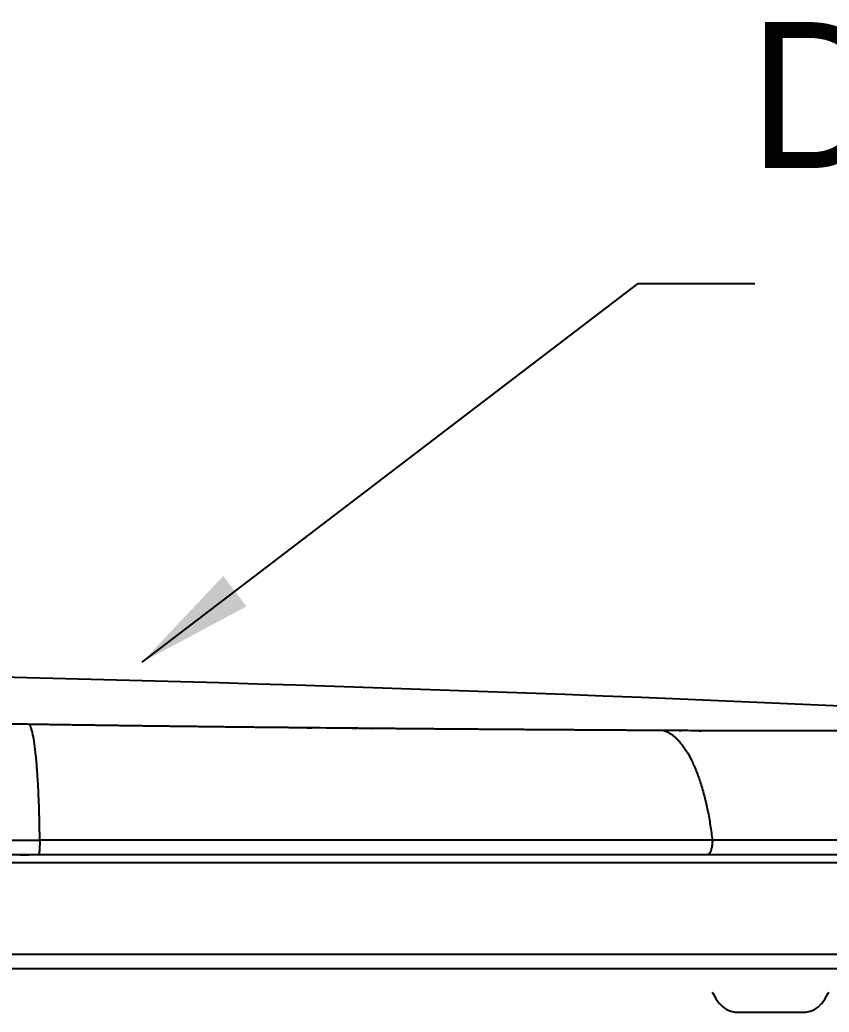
# Model space of a CAD drawing. Extents: x 66481 to 68906, y 58061 to 61491.
# Drawn here: x 67560.7 to 67699.3, y 59355.3 to 59525.3 of the extents above; entities that cross this region are included whole.
import ezdxf

# ---------------------------------------------------------------- set-up
doc = ezdxf.new("R2010")
doc.units = 0
doc.header["$MEASUREMENT"] = 0
doc.layers.get('0').update_dxf_attribs({"linetype": 'CONTINUOUS'})
doc.layers.add('AM_6', color=2, linetype='CONTINUOUS', lineweight=30)
for name, color, linetype in [('Dim', 4, 'CONTINUOUS'), ('Make2D$보임$선', 18, 'CONTINUOUS'), ('Make2D$보임$접선', 18, 'CONTINUOUS')]:
    doc.layers.add(name, color=color, linetype=linetype)
doc.styles.add('h', font='', dxfattribs={"height": 30})
doc.styles.get('h').set_extended_font_data('Haansoft Batang')
doc.dimstyles.new('SERIM', dxfattribs={"dimscale": 10, "dimtxt": 3, "dimasz": 2, "dimexe": 1, "dimexo": 1.5, "dimgap": 1, "dimtad": 1, "dimtoh": 1, "dimdec": 0, "dimdsep": 46, "dimtxsty": 'h', "dimcen": -0.3, "dimclrt": 2, "dimadec": 0, "dimazin": 0, "dimtfac": 1, "dimtdec": 0, "dimtmove": 1, "dimatfit": 3, "dimfxl": 0, "dimtolj": 1, "dimtzin": 0, "dimarcsym": 0})

msp = doc.modelspace()

# ---------------------------------------------------------------- linework, layer by layer
at = {"color": 0, "ltscale": 50}
for points in [[(67679.29, 59358.69), (67679.36, 59358.54), (67679.97, 59357.5), (67680.55, 59356.73)], [(67679.29, 59358.69), (67679.36, 59358.54), (67679.97, 59357.5), (67680.55, 59356.73)], [(67697.99, 59356.73), (67698.56, 59357.5), (67699.17, 59358.54), (67699.25, 59358.69)], [(67697.99, 59356.73), (67698.56, 59357.5), (67699.17, 59358.54), (67699.25, 59358.69)], [(67680.53, 59356.75), (67681.07, 59356.21), (67681.72, 59355.77), (67682.44, 59355.47), (67683.2, 59355.31)], [(67680.53, 59356.75), (67681.07, 59356.21), (67681.72, 59355.77), (67682.44, 59355.47), (67683.2, 59355.31)], [(67695.33, 59355.31), (67696.09, 59355.47), (67696.82, 59355.77), (67697.47, 59356.21), (67698.01, 59356.75)], [(67695.33, 59355.31), (67696.09, 59355.47), (67696.82, 59355.77), (67697.47, 59356.21), (67698.01, 59356.75)], [(67683.2, 59355.31), (67683.43, 59355.3), (67683.85, 59355.3), (67684.43, 59355.29)], [(67683.2, 59355.31), (67683.43, 59355.3), (67683.85, 59355.3), (67684.43, 59355.29)], [(67694.1, 59355.29), (67694.69, 59355.3), (67695.1, 59355.3), (67695.33, 59355.31)], [(67694.1, 59355.29), (67694.69, 59355.3), (67695.1, 59355.3), (67695.33, 59355.31)]]:
    msp.add_lwpolyline(points, dxfattribs=at)
for points in [[(67683.61, 59355.29), (67683.61, 59355.29), (67683.9, 59355.29), (67684.43, 59355.29)], [(67683.61, 59355.29), (67683.61, 59355.29), (67683.9, 59355.29), (67684.43, 59355.29)], [(67684.43, 59355.29), (67684.93, 59355.29), (67685.7, 59355.29), (67686.7, 59355.29)], [(67684.43, 59355.29), (67684.93, 59355.29), (67685.7, 59355.29), (67686.7, 59355.29)], [(67686.7, 59355.29), (67686.88, 59355.29), (67687.1, 59355.29), (67687.36, 59355.29)], [(67686.7, 59355.29), (67686.88, 59355.29), (67687.1, 59355.29), (67687.36, 59355.29)], [(67687.36, 59355.29), (67687.58, 59355.29), (67688.17, 59355.29), (67688.9, 59355.29), (67689.27, 59355.29)], [(67687.36, 59355.29), (67687.58, 59355.29), (67688.17, 59355.29), (67688.9, 59355.29), (67689.27, 59355.29)], [(67689.27, 59355.29), (67689.63, 59355.29), (67690.37, 59355.29), (67690.95, 59355.29), (67691.18, 59355.29)], [(67689.27, 59355.29), (67689.63, 59355.29), (67690.37, 59355.29), (67690.95, 59355.29), (67691.18, 59355.29)], [(67691.18, 59355.29), (67691.43, 59355.29), (67691.66, 59355.29), (67691.84, 59355.29)], [(67691.18, 59355.29), (67691.43, 59355.29), (67691.66, 59355.29), (67691.84, 59355.29)], [(67691.84, 59355.29), (67692.84, 59355.29), (67693.6, 59355.29), (67694.1, 59355.29)], [(67691.84, 59355.29), (67692.84, 59355.29), (67693.6, 59355.29), (67694.1, 59355.29)]]:
    msp.add_open_spline(points, degree=3, dxfattribs=at)
at = {"layer": 'Make2D$보임$선', "color": 7}
for p, q in [((67359.75, 59384.74), (67564.07, 59384.74)), ((67679.3, 59384.74), (67564.07, 59384.74)), ((67773.72, 59384.74), (67679.3, 59384.74)), ((67797.68, 59382.24), (67445.46, 59382.24)), ((67560.65, 59382.24), (67562.2, 59382.24)), ((67563.84, 59382.24), (67562.2, 59382.24)), ((67565.63, 59382.24), (67563.84, 59382.24)), ((67565.67, 59382.24), (67565.63, 59382.24)), ((67566.55, 59382.24), (67565.67, 59382.24)), ((67566.58, 59382.24), (67566.55, 59382.24)), ((67567.46, 59382.24), (67566.58, 59382.24)), ((67567.5, 59382.24), (67567.46, 59382.24)), ((67568.38, 59382.24), (67567.5, 59382.24)), ((67568.41, 59382.24), (67568.38, 59382.24)), ((67569.3, 59382.24), (67568.41, 59382.24)), ((67569.33, 59382.24), (67569.3, 59382.24)), ((67570.21, 59382.24), (67569.33, 59382.24)), ((67570.24, 59382.24), (67570.21, 59382.24)), ((67571.13, 59382.24), (67570.24, 59382.24)), ((67571.16, 59382.24), (67571.13, 59382.24)), ((67572.04, 59382.24), (67571.16, 59382.24)), ((67572.07, 59382.24), (67572.04, 59382.24)), ((67572.96, 59382.24), (67572.07, 59382.24)), ((67572.99, 59382.24), (67572.96, 59382.24)), ((67573.87, 59382.24), (67572.99, 59382.24)), ((67573.9, 59382.24), (67573.87, 59382.24)), ((67574.79, 59382.24), (67573.9, 59382.24)), ((67574.82, 59382.24), (67574.79, 59382.24)), ((67575.7, 59382.24), (67574.82, 59382.24)), ((67575.73, 59382.24), (67575.7, 59382.24)), ((67576.61, 59382.24), (67575.73, 59382.24)), ((67576.64, 59382.24), (67576.61, 59382.24)), ((67577.53, 59382.24), (67576.64, 59382.24)), ((67577.56, 59382.24), (67577.53, 59382.24)), ((67578.44, 59382.24), (67577.56, 59382.24)), ((67578.47, 59382.24), (67578.44, 59382.24)), ((67579.35, 59382.24), (67578.47, 59382.24)), ((67579.39, 59382.24), (67579.35, 59382.24)), ((67580.27, 59382.24), (67579.39, 59382.24)), ((67580.3, 59382.24), (67580.27, 59382.24)), ((67581.18, 59382.24), (67580.3, 59382.24)), ((67581.21, 59382.24), (67581.18, 59382.24)), ((67582.09, 59382.24), (67581.21, 59382.24)), ((67582.13, 59382.24), (67582.09, 59382.24)), ((67583, 59382.24), (67582.13, 59382.24)), ((67583.04, 59382.24), (67583, 59382.24)), ((67583.91, 59382.24), (67583.04, 59382.24)), ((67583.95, 59382.24), (67583.91, 59382.24)), ((67584.82, 59382.24), (67583.95, 59382.24)), ((67584.86, 59382.24), (67584.82, 59382.24)), ((67585.73, 59382.24), (67584.86, 59382.24)), ((67585.78, 59382.24), (67585.73, 59382.24)), ((67586.64, 59382.24), (67585.78, 59382.24)), ((67586.69, 59382.24), (67586.64, 59382.24)), ((67587.55, 59382.24), (67586.69, 59382.24)), ((67587.6, 59382.24), (67587.55, 59382.24)), ((67588.46, 59382.24), (67587.6, 59382.24)), ((67588.51, 59382.24), (67588.46, 59382.24)), ((67589.37, 59382.24), (67588.51, 59382.24)), ((67589.42, 59382.24), (67589.37, 59382.24)), ((67590.28, 59382.24), (67589.42, 59382.24)), ((67590.34, 59382.24), (67590.28, 59382.24)), ((67591.19, 59382.24), (67590.34, 59382.24)), ((67591.25, 59382.24), (67591.19, 59382.24)), ((67592.09, 59382.24), (67591.25, 59382.24)), ((67592.16, 59382.24), (67592.09, 59382.24)), ((67593, 59382.24), (67592.16, 59382.24)), ((67593.07, 59382.24), (67593, 59382.24)), ((67593.91, 59382.24), (67593.07, 59382.24)), ((67593.98, 59382.24), (67593.91, 59382.24)), ((67594.82, 59382.24), (67593.98, 59382.24)), ((67594.89, 59382.24), (67594.82, 59382.24)), ((67599.37, 59382.24), (67594.89, 59382.24)), ((67599.44, 59382.24), (67599.37, 59382.24)), ((67600.28, 59382.24), (67599.44, 59382.24)), ((67600.34, 59382.24), (67600.28, 59382.24)), ((67601.19, 59382.24), (67600.34, 59382.24)), ((67601.25, 59382.24), (67601.19, 59382.24)), ((67602.09, 59382.24), (67601.25, 59382.24)), ((67602.16, 59382.24), (67602.09, 59382.24)), ((67603, 59382.24), (67602.16, 59382.24)), ((67603.07, 59382.24), (67603, 59382.24)), ((67603.9, 59382.24), (67603.07, 59382.24)), ((67603.98, 59382.24), (67603.9, 59382.24)), ((67604.81, 59382.24), (67603.98, 59382.24)), ((67604.88, 59382.24), (67604.81, 59382.24)), ((67605.71, 59382.24), (67604.88, 59382.24)), ((67605.79, 59382.24), (67605.71, 59382.24)), ((67606.62, 59382.24), (67605.79, 59382.24)), ((67606.7, 59382.24), (67606.62, 59382.24)), ((67607.52, 59382.24), (67606.7, 59382.24)), ((67607.6, 59382.24), (67607.52, 59382.24)), ((67608.43, 59382.24), (67607.6, 59382.24)), ((67608.51, 59382.24), (67608.43, 59382.24)), ((67609.33, 59382.24), (67608.51, 59382.24)), ((67609.41, 59382.24), (67609.33, 59382.24)), ((67610.23, 59382.24), (67609.41, 59382.24)), ((67610.32, 59382.24), (67610.23, 59382.24)), ((67611.13, 59382.24), (67610.32, 59382.24)), ((67611.22, 59382.24), (67611.13, 59382.24)), ((67612.04, 59382.24), (67611.22, 59382.24)), ((67612.13, 59382.24), (67612.04, 59382.24)), ((67612.94, 59382.24), (67612.13, 59382.24)), ((67613.03, 59382.24), (67612.94, 59382.24)), ((67613.84, 59382.24), (67613.03, 59382.24)), ((67613.93, 59382.24), (67613.84, 59382.24)), ((67614.74, 59382.24), (67613.93, 59382.24)), ((67614.84, 59382.24), (67614.74, 59382.24)), ((67615.64, 59382.24), (67614.84, 59382.24)), ((67615.74, 59382.24), (67615.64, 59382.24)), ((67616.54, 59382.24), (67615.74, 59382.24)), ((67616.64, 59382.24), (67616.54, 59382.24)), ((67617.44, 59382.24), (67616.64, 59382.24)), ((67617.54, 59382.24), (67617.44, 59382.24)), ((67618.34, 59382.24), (67617.54, 59382.24)), ((67618.44, 59382.24), (67618.34, 59382.24)), ((67619.24, 59382.24), (67618.44, 59382.24)), ((67619.34, 59382.24), (67619.24, 59382.24)), ((67620.14, 59382.24), (67619.34, 59382.24)), ((67620.24, 59382.24), (67620.14, 59382.24)), ((67621.04, 59382.24), (67620.24, 59382.24)), ((67621.14, 59382.24), (67621.04, 59382.24)), ((67621.93, 59382.24), (67621.14, 59382.24)), ((67622.71, 59382.24), (67621.93, 59382.24)), ((67622.83, 59382.24), (67622.71, 59382.24)), ((67623.61, 59382.24), (67622.83, 59382.24)), ((67623.72, 59382.24), (67623.61, 59382.24)), ((67624.51, 59382.24), (67623.72, 59382.24)), ((67624.62, 59382.24), (67624.51, 59382.24)), ((67625.41, 59382.24), (67624.62, 59382.24)), ((67625.51, 59382.24), (67625.41, 59382.24)), ((67626.31, 59382.24), (67625.51, 59382.24)), ((67626.41, 59382.24), (67626.31, 59382.24)), ((67627.21, 59382.24), (67626.41, 59382.24)), ((67627.3, 59382.24), (67627.21, 59382.24)), ((67628.11, 59382.24), (67627.3, 59382.24)), ((67628.19, 59382.24), (67628.11, 59382.24)), ((67629.01, 59382.24), (67628.19, 59382.24)), ((67629.09, 59382.24), (67629.01, 59382.24)), ((67629.91, 59382.24), (67629.09, 59382.24)), ((67629.98, 59382.24), (67629.91, 59382.24)), ((67630.81, 59382.24), (67629.98, 59382.24)), ((67630.87, 59382.24), (67630.81, 59382.24)), ((67631.7, 59382.24), (67630.87, 59382.24)), ((67631.76, 59382.24), (67631.7, 59382.24)), ((67632.6, 59382.24), (67631.76, 59382.24)), ((67632.65, 59382.24), (67632.6, 59382.24)), ((67633.49, 59382.24), (67632.65, 59382.24)), ((67633.54, 59382.24), (67633.49, 59382.24)), ((67634.38, 59382.24), (67633.54, 59382.24)), ((67634.43, 59382.24), (67634.38, 59382.24)), ((67635.27, 59382.24), (67634.43, 59382.24)), ((67635.32, 59382.24), (67635.27, 59382.24)), ((67636.16, 59382.24), (67635.32, 59382.24)), ((67636.21, 59382.24), (67636.16, 59382.24)), ((67637.05, 59382.24), (67636.21, 59382.24)), ((67637.11, 59382.24), (67637.05, 59382.24)), ((67637.94, 59382.24), (67637.11, 59382.24)), ((67638.01, 59382.24), (67637.94, 59382.24)), ((67638.82, 59382.24), (67638.01, 59382.24)), ((67638.91, 59382.24), (67638.82, 59382.24)), ((67639.71, 59382.24), (67638.91, 59382.24)), ((67639.81, 59382.24), (67639.71, 59382.24)), ((67640.6, 59382.24), (67639.81, 59382.24)), ((67640.71, 59382.24), (67640.6, 59382.24)), ((67641.48, 59382.24), (67640.71, 59382.24)), ((67641.61, 59382.24), (67641.48, 59382.24)), ((67642.37, 59382.24), (67641.61, 59382.24)), ((67642.51, 59382.24), (67642.37, 59382.24)), ((67643.26, 59382.24), (67642.51, 59382.24)), ((67643.41, 59382.24), (67643.26, 59382.24)), ((67644.14, 59382.24), (67643.41, 59382.24)), ((67644.31, 59382.24), (67644.14, 59382.24)), ((67645.02, 59382.24), (67644.31, 59382.24)), ((67645.21, 59382.24), (67645.02, 59382.24)), ((67645.91, 59382.24), (67645.21, 59382.24)), ((67646.11, 59382.24), (67645.91, 59382.24)), ((67646.79, 59382.24), (67646.11, 59382.24)), ((67647.01, 59382.24), (67646.79, 59382.24)), ((67649.71, 59382.24), (67647.01, 59382.24)), ((67650.31, 59382.24), (67649.71, 59382.24)), ((67650.61, 59382.24), (67650.31, 59382.24)), ((67651.19, 59382.24), (67650.61, 59382.24)), ((67651.51, 59382.24), (67651.19, 59382.24)), ((67652.07, 59382.24), (67651.51, 59382.24)), ((67652.41, 59382.24), (67652.07, 59382.24)), ((67652.95, 59382.24), (67652.41, 59382.24)), ((67653.31, 59382.24), (67652.95, 59382.24)), ((67653.83, 59382.24), (67653.31, 59382.24)), ((67654.21, 59382.24), (67653.83, 59382.24)), ((67654.7, 59382.24), (67654.21, 59382.24)), ((67655.11, 59382.24), (67654.7, 59382.24)), ((67655.58, 59382.24), (67655.11, 59382.24)), ((67656, 59382.24), (67655.58, 59382.24)), ((67656.46, 59382.24), (67656, 59382.24)), ((67656.9, 59382.24), (67656.46, 59382.24)), ((67657.33, 59382.24), (67656.9, 59382.24)), ((67657.8, 59382.24), (67657.33, 59382.24)), ((67658.21, 59382.24), (67657.8, 59382.24)), ((67658.7, 59382.24), (67658.21, 59382.24)), ((67659.08, 59382.24), (67658.7, 59382.24)), ((67659.6, 59382.24), (67659.08, 59382.24)), ((67659.95, 59382.24), (67659.6, 59382.24)), ((67660.49, 59382.24), (67659.95, 59382.24)), ((67660.83, 59382.24), (67660.49, 59382.24)), ((67661.39, 59382.24), (67660.83, 59382.24)), ((67661.7, 59382.24), (67661.39, 59382.24)), ((67662.29, 59382.24), (67661.7, 59382.24)), ((67662.57, 59382.24), (67662.29, 59382.24)), ((67663.19, 59382.24), (67662.57, 59382.24)), ((67663.44, 59382.24), (67663.19, 59382.24)), ((67664.08, 59382.24), (67663.44, 59382.24)), ((67664.32, 59382.24), (67664.08, 59382.24)), ((67664.98, 59382.24), (67664.32, 59382.24)), ((67665.18, 59382.24), (67664.98, 59382.24)), ((67665.88, 59382.24), (67665.18, 59382.24)), ((67666.05, 59382.24), (67665.88, 59382.24)), ((67666.77, 59382.24), (67666.05, 59382.24)), ((67666.92, 59382.24), (67666.77, 59382.24)), ((67667.67, 59382.24), (67666.92, 59382.24)), ((67667.79, 59382.24), (67667.67, 59382.24)), ((67668.56, 59382.24), (67667.79, 59382.24)), ((67668.66, 59382.24), (67668.56, 59382.24)), ((67669.46, 59382.24), (67668.66, 59382.24)), ((67669.52, 59382.24), (67669.46, 59382.24)), ((67670.35, 59382.24), (67669.52, 59382.24)), ((67670.39, 59382.24), (67670.35, 59382.24)), ((67671.25, 59382.24), (67670.39, 59382.24)), ((67671.25, 59382.24), (67671.25, 59382.24)), ((67672.12, 59382.24), (67671.25, 59382.24)), ((67672.14, 59382.24), (67672.12, 59382.24)), ((67672.98, 59382.24), (67672.14, 59382.24)), ((67673.04, 59382.24), (67672.98, 59382.24)), ((67673.84, 59382.24), (67673.04, 59382.24)), ((67673.93, 59382.24), (67673.84, 59382.24)), ((67674.71, 59382.24), (67673.93, 59382.24)), ((67674.83, 59382.24), (67674.71, 59382.24)), ((67675.57, 59382.24), (67674.83, 59382.24)), ((67675.72, 59382.24), (67675.57, 59382.24)), ((67676.43, 59382.24), (67675.72, 59382.24)), ((67676.61, 59382.24), (67676.43, 59382.24)), ((67677.29, 59382.24), (67676.61, 59382.24)), ((67677.5, 59382.24), (67677.29, 59382.24)), ((67678.4, 59382.24), (67677.5, 59382.24)), ((67683.36, 59382.24), (67678.42, 59382.24)), ((67683.44, 59382.24), (67683.36, 59382.24)), ((67684.22, 59382.24), (67683.44, 59382.24)), ((67684.27, 59382.24), (67684.22, 59382.24)), ((67685.07, 59382.24), (67684.27, 59382.24)), ((67685.11, 59382.24), (67685.07, 59382.24)), ((67685.92, 59382.24), (67685.11, 59382.24)), ((67685.94, 59382.24), (67685.92, 59382.24)), ((67686.78, 59382.24), (67685.94, 59382.24)), ((67686.79, 59382.24), (67686.78, 59382.24)), ((67687.61, 59382.24), (67686.79, 59382.24)), ((67687.64, 59382.24), (67687.61, 59382.24)), ((67687.77, 59382.24), (67687.64, 59382.24)), ((67688.06, 59382.24), (67687.77, 59382.24)), ((67688.19, 59382.24), (67688.06, 59382.24)), ((67688.49, 59382.24), (67688.19, 59382.24)), ((67688.62, 59382.24), (67688.49, 59382.24)), ((67688.91, 59382.24), (67688.62, 59382.24)), ((67689.04, 59382.24), (67688.91, 59382.24)), ((67689.34, 59382.24), (67689.04, 59382.24)), ((67689.46, 59382.24), (67689.34, 59382.24)), ((67689.76, 59382.24), (67689.46, 59382.24)), ((67689.88, 59382.24), (67689.76, 59382.24)), ((67690.18, 59382.24), (67689.88, 59382.24)), ((67690.3, 59382.24), (67690.18, 59382.24)), ((67690.6, 59382.24), (67690.3, 59382.24)), ((67690.73, 59382.24), (67690.6, 59382.24)), ((67691.03, 59382.24), (67690.73, 59382.24)), ((67691.15, 59382.24), (67691.03, 59382.24)), ((67691.45, 59382.24), (67691.15, 59382.24)), ((67691.57, 59382.24), (67691.45, 59382.24)), ((67691.87, 59382.24), (67691.57, 59382.24)), ((67691.99, 59382.24), (67691.87, 59382.24)), ((67692.29, 59382.24), (67691.99, 59382.24)), ((67692.41, 59382.24), (67692.29, 59382.24)), ((67692.71, 59382.24), (67692.41, 59382.24)), ((67692.83, 59382.24), (67692.71, 59382.24)), ((67693.13, 59382.24), (67692.83, 59382.24)), ((67693.24, 59382.24), (67693.13, 59382.24)), ((67693.55, 59382.24), (67693.24, 59382.24)), ((67693.66, 59382.24), (67693.55, 59382.24)), ((67693.97, 59382.24), (67693.66, 59382.24)), ((67694.08, 59382.24), (67693.97, 59382.24)), ((67694.38, 59382.24), (67694.08, 59382.24)), ((67694.5, 59382.24), (67694.38, 59382.24)), ((67694.8, 59382.24), (67694.5, 59382.24)), ((67694.92, 59382.24), (67694.8, 59382.24)), ((67695.22, 59382.24), (67694.92, 59382.24)), ((67695.33, 59382.24), (67695.22, 59382.24)), ((67695.64, 59382.24), (67695.33, 59382.24)), ((67695.75, 59382.24), (67695.64, 59382.24)), ((67696.02, 59382.24), (67695.75, 59382.24)), ((67696.17, 59382.24), (67696.02, 59382.24)), ((67696.43, 59382.24), (67696.17, 59382.24)), ((67696.58, 59382.24), (67696.43, 59382.24)), ((67696.84, 59382.24), (67696.58, 59382.24)), ((67697, 59382.24), (67696.84, 59382.24)), ((67697.26, 59382.24), (67697, 59382.24)), ((67697.41, 59382.24), (67697.26, 59382.24)), ((67697.67, 59382.24), (67697.41, 59382.24)), ((67697.83, 59382.24), (67697.67, 59382.24)), ((67698.08, 59382.24), (67697.83, 59382.24)), ((67698.24, 59382.24), (67698.08, 59382.24)), ((67698.49, 59382.24), (67698.24, 59382.24)), ((67698.66, 59382.24), (67698.49, 59382.24)), ((67698.9, 59382.24), (67698.66, 59382.24)), ((67699.07, 59382.24), (67698.9, 59382.24)), ((67699.31, 59382.24), (67699.07, 59382.24)), ((67382.65, 59365.24), (67788, 59365.24)), ((67785.86, 59362.74), (67382.61, 59362.74))]:
    msp.add_line(p, q, dxfattribs=at)
msp.add_arc((67387.87, 52414.74), 7000, 86.850809, 90.300263, dxfattribs=at)
at = {"layer": 'Make2D$보임$접선', "color": 7}
msp.add_line((67800.22, 59380.85), (67383.26, 59380.85), dxfattribs=at)
for points, weights, degree, knots in [([(67562.3, 59404.59), (67549.51, 59404.79), (67536.71, 59404.95), (67523.92, 59405.11), (67511.12, 59405.24), (67498.31, 59405.37), (67485.5, 59405.46), (67472.69, 59405.56), (67459.88, 59405.62), (67447.07, 59405.68), (67434.25, 59405.7), (67421.43, 59405.73), (67408.6, 59405.72), (67395.78, 59405.72), (67382.95, 59405.68), (67370.73, 59405.64), (67358.5, 59405.58)], [1, 0.999999051119, 1, 0.999999087139, 1, 0.9999991174, 1, 0.99999914215, 1, 0.999999161599, 1, 0.999999175908, 1, 0.999999185195, 1, 0.999999264988, 1], 2, [0, 0, 0, 25.590555, 25.590555, 51.19148, 51.19148, 76.803091, 76.803091, 102.425668, 102.425668, 128.059458, 128.059458, 153.704677, 153.704677, 179.361515, 179.361515, 203.805123, 203.805123, 203.805123]), ([(67670.9, 59403.53), (67666.55, 59403.56), (67662.19, 59403.58), (67657.84, 59403.61), (67653.43, 59403.64), (67649.01, 59403.67), (67644.6, 59403.7), (67640.13, 59403.73), (67635.66, 59403.77), (67631.19, 59403.8), (67626.67, 59403.84), (67622.14, 59403.88), (67617.61, 59403.92), (67617.33, 59403.92), (67617.04, 59403.92), (67616.76, 59403.93), (67616.47, 59403.93), (67616.19, 59403.93), (67615.9, 59403.93), (67615.33, 59403.94), (67614.76, 59403.94), (67614.19, 59403.95), (67613.05, 59403.96), (67611.91, 59403.97), (67610.76, 59403.98), (67608.47, 59404.01), (67606.19, 59404.03), (67603.9, 59404.05), (67599.3, 59404.1), (67594.7, 59404.15), (67590.11, 59404.21), (67585.49, 59404.26), (67580.86, 59404.32), (67576.24, 59404.39), (67571.6, 59404.45), (67566.95, 59404.52), (67562.3, 59404.59)], [1, 0.999999984394, 0.999999984394, 1, 0.999999957942, 0.999999957942, 1, 0.999999923607, 0.999999923607, 1, 0.999999884815, 0.999999884815, 1, 1, 1, 1, 1, 1, 1, 1, 1, 1, 1, 1, 1, 0.999999959017, 0.999999959017, 1, 0.999999809415, 0.999999809415, 1, 0.999999777285, 0.999999777285, 1, 0.999999750637, 0.999999750637, 1], 3, [0, 0, 0, 0, 13.062542, 13.062542, 13.062542, 26.297561, 26.297561, 26.297561, 39.706421, 39.706421, 39.706421, 53.291075, 53.291075, 53.291075, 53.291949, 53.291949, 53.291949, 53.292822, 53.292822, 53.292822, 53.29457, 53.29457, 53.29457, 53.298064, 53.298064, 53.298064, 60.164583, 60.164583, 60.164583, 73.954629, 73.954629, 73.954629, 87.820648, 87.820648, 87.820648, 101.762809, 101.762809, 101.762809, 101.762809]), ([(67753.66, 59403.93), (67752.33, 59403.92), (67751.01, 59403.91), (67749.69, 59403.9), (67748.3, 59403.89), (67746.92, 59403.88), (67745.54, 59403.87), (67744.12, 59403.85), (67742.68, 59403.84), (67741.21, 59403.83), (67739.74, 59403.81), (67738.23, 59403.8), (67736.7, 59403.78), (67735.17, 59403.77), (67733.61, 59403.75), (67732.01, 59403.74), (67730.42, 59403.72), (67728.8, 59403.7), (67727.14, 59403.69), (67726.32, 59403.68), (67725.48, 59403.67), (67724.64, 59403.67), (67724.43, 59403.66), (67724.22, 59403.66), (67724.01, 59403.66), (67723.8, 59403.66), (67723.58, 59403.66), (67723.37, 59403.65), (67722.95, 59403.65), (67722.52, 59403.65), (67722.1, 59403.64), (67720.37, 59403.63), (67718.64, 59403.61), (67716.91, 59403.6), (67715.14, 59403.59), (67713.37, 59403.57), (67711.6, 59403.56), (67709.78, 59403.55), (67707.97, 59403.54), (67706.16, 59403.53), (67704.3, 59403.52), (67702.45, 59403.51), (67700.59, 59403.51), (67698.7, 59403.5), (67696.8, 59403.49), (67694.91, 59403.49), (67692.97, 59403.48), (67691.03, 59403.48), (67689.09, 59403.48), (67687.11, 59403.48), (67685.13, 59403.48), (67683.15, 59403.49), (67681.12, 59403.49), (67679.1, 59403.49), (67677.08, 59403.5), (67676.82, 59403.5), (67676.57, 59403.5), (67676.31, 59403.5), (67676.18, 59403.51), (67676.05, 59403.51), (67675.93, 59403.51), (67675.8, 59403.51), (67675.67, 59403.51), (67675.54, 59403.51), (67675.03, 59403.51), (67674.51, 59403.51), (67674, 59403.52), (67672.96, 59403.52), (67671.93, 59403.53), (67670.9, 59403.53)], [1, 0.999999847505, 0.999999847505, 1, 0.999999930974, 0.999999930974, 1, 1, 1, 1, 1, 1, 1, 1, 1, 1, 1, 1, 1, 1, 1, 1, 1, 1, 1, 1, 1, 1, 1, 1, 1, 0.999999929466, 0.999999929466, 1, 0.999999893562, 0.999999893562, 1, 0.99999985447, 0.99999985447, 1, 0.99999981326, 0.99999981326, 1, 0.999999770678, 0.999999770678, 1, 0.999999727247, 0.999999727247, 1, 0.999999683338, 0.999999683338, 1, 0.999999639221, 0.999999639221, 1, 1, 1, 1, 1, 1, 1, 1, 1, 1, 1, 1, 1, 0.999999897382, 0.999999897382, 1], 3, [0, 0, 0, 0, 3.971235, 3.971235, 3.971235, 8.121166, 8.121166, 8.121166, 8.127871, 8.127871, 8.127871, 8.134576, 8.134576, 8.134576, 8.141281, 8.141281, 8.141281, 8.147986, 8.147986, 8.147986, 8.151339, 8.151339, 8.151339, 8.152177, 8.152177, 8.152177, 8.153015, 8.153015, 8.153015, 8.154692, 8.154692, 8.154692, 13.340881, 13.340881, 13.340881, 18.653697, 18.653697, 18.653697, 24.092208, 24.092208, 24.092208, 29.655984, 29.655984, 29.655984, 35.345087, 35.345087, 35.345087, 41.160069, 41.160069, 41.160069, 47.101978, 47.101978, 47.101978, 53.17238, 53.17238, 53.17238, 53.173218, 53.173218, 53.173218, 53.173637, 53.173637, 53.173637, 53.174056, 53.174056, 53.174056, 53.175733, 53.175733, 53.175733, 56.27249, 56.27249, 56.27249, 56.27249])]:
    msp.add_rational_spline(points, weights, degree=degree, knots=knots, dxfattribs=at)
for points, weights in [([(67564.07, 59384.74), (67563.88, 59402.58), (67562.3, 59404.59)], [1, 0.832867528484, 1]), ([(67670.9, 59403.53), (67677.3, 59401.78), (67679.3, 59384.74)], [1, 0.840967140093, 1]), ([(67564.07, 59384.74), (67564.07, 59382.24), (67563.84, 59382.24)], [1, 0.707106781433, 1]), ([(67679.3, 59384.74), (67679.3, 59382.24), (67678.4, 59382.24)], [1, 0.707106779894, 1])]:
    msp.add_rational_spline(points, weights, degree=2, dxfattribs=at)

# ---------------------------------------------------------------- texts
at = {"layer": 'AM_6', "color": 0, "insert": (67685.61, 59512.22), "char_height": 25, "attachment_point": 4, "style": 'h'}
msp.add_mtext('{\\fGulim|b0|i0|c129|p50;DC-601SEAT}', dxfattribs=at)

# ---------------------------------------------------------------- leaders
at = {"layer": 'Dim', "color": 0}
msp.add_leader([(67581.6, 59415.26), (67666.6, 59480.12), (67686.6, 59480.12)], dimstyle='SERIM', override={"dimse1": 1}, dxfattribs=at)

doc.saveas('drawing.dxf')
